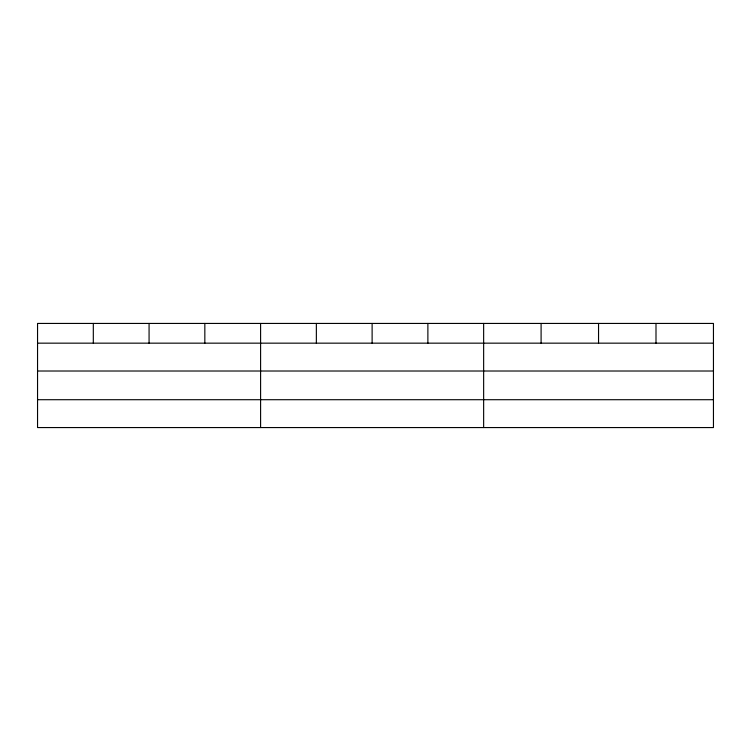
<?xml version="1.0" encoding="UTF-8"?>
<svg xmlns="http://www.w3.org/2000/svg" width="751" height="751" viewBox="0 0 751 751"><rect width="100%" height="100%" fill="white"/><g stroke="black" fill="none" stroke-linecap="round" stroke-linejoin="round"><path stroke-width="1.13" d="M713.45 371.013L713.45 323.437L37.55 323.437L37.55 427.563L713.45 427.563L713.45 371.013L37.55 371.013M37.55 343.16L713.45 343.16M37.55 399.71L713.45 399.71M655.998 323.437L655.998 343.16M598.547 323.437L598.547 343.16M541.096 323.437L541.096 343.16M483.644 323.437L483.644 427.563M427.882 323.437L427.882 343.16M372.12 323.437L372.12 343.16M316.359 323.437L316.359 343.16M260.597 323.437L260.597 427.563M204.835 323.437L204.835 343.16M149.073 323.437L149.073 343.16M93.312 323.437L93.312 343.16"/></g></svg>
